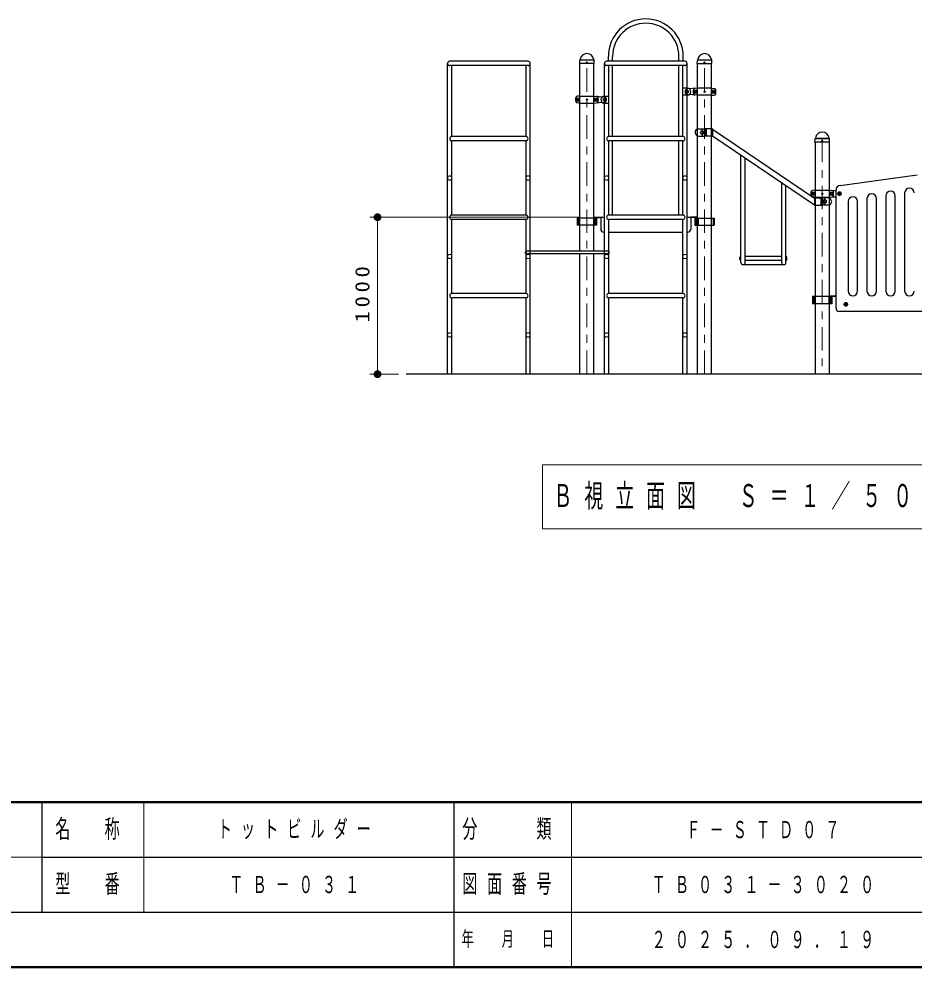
# Model space of a CAD drawing. Units: millimetres on the paper, scale 1:50. Extents: x -385 to 0, y -594 to 267.
# Drawn here: x -190.4 to -76.3, y -297 to -176.2 of the extents above; entities that cross this region are included whole.
import ezdxf

# ---------------------------------------------------------------- set-up
doc = ezdxf.new("R2010")
doc.units = ezdxf.units.MM
doc.linetypes.add('USER1', pattern=[4.5, 2.5, -2])
doc.linetypes.add('USER2', pattern=[6, 3, -1, 1, -1])
doc.layers.add('LY_1', color=7, linetype='Continuous', lineweight=25)
doc.layers.add('LY_2', color=7, linetype='Continuous', lineweight=13)
doc.styles.add('ＭＳ ゴシック', font='')
doc.styles.get('ＭＳ ゴシック').set_extended_font_data('MS Gothic')

# ---------------------------------------------------------------- blocks, each defined once
blk = doc.blocks.new('filled_dot')
at = {"color": 0, "linetype": 'Continuous', "lineweight": -2, "const_width": 1.25}
blk.add_lwpolyline([(-0.625, 0, 1), (0.625, 0, 1)], format="xyb", close=True, dxfattribs=at)

msp = doc.modelspace()

# ---------------------------------------------------------------- linework, layer by layer
at = {"layer": 'LY_1'}
for p, q in [((-115.284, -181.572), (-115.284, -180.944)), ((-114.74, -181.572), (-114.74, -180.943)), ((-106.284, -181.572), (-106.284, -180.943)), ((-105.74, -181.572), (-105.74, -180.944)), ((-135.784, -221.444), (-135.784, -181.844)), ((-125.512, -181.572), (-135.512, -181.572)), ((-125.512, -182.116), (-135.512, -182.116)), ((-135.24, -191.172), (-135.24, -182.116)), ((-125.784, -191.172), (-125.784, -182.116)), ((-125.24, -221.444), (-125.24, -181.844)), ((-118.941, -181.854), (-118.932, -181.457)), ((-118.941, -181.854), (-118.931, -181.864)), ((-117.092, -181.864), (-118.931, -181.864)), ((-118.908, -181.4), (-118.886, -181.378)), ((-118.903, -205.746), (-118.903, -181.864)), ((-117.115, -181.4), (-117.137, -181.378)), ((-117.121, -205.746), (-117.121, -181.864)), ((-117.092, -181.864), (-117.083, -181.854)), ((-117.083, -181.854), (-117.091, -181.457)), ((-115.784, -221.444), (-115.784, -181.844)), ((-105.24, -182.116), (-115.784, -182.116)), ((-105.512, -181.572), (-115.512, -181.572)), ((-115.24, -191.172), (-115.24, -182.116)), ((-114.74, -191.172), (-114.74, -182.116)), ((-106.284, -191.172), (-106.284, -182.116)), ((-105.784, -191.172), (-105.784, -182.116)), ((-105.24, -221.444), (-105.24, -181.844)), ((-103.941, -181.854), (-103.932, -181.457)), ((-103.931, -181.864), (-103.941, -181.854)), ((-103.931, -181.864), (-102.092, -181.864)), ((-103.908, -181.4), (-103.886, -181.378)), ((-103.903, -221.444), (-103.903, -181.864)), ((-102.115, -181.4), (-102.137, -181.378)), ((-102.121, -221.444), (-102.121, -181.864)), ((-102.083, -181.854), (-102.092, -181.864)), ((-102.083, -181.854), (-102.091, -181.457)), ((-118.932, -185.994), (-119.247, -186.022)), ((-118.932, -185.994), (-117.091, -185.994)), ((-117.092, -185.994), (-116.462, -186.049)), ((-116.462, -186.049), (-115.831, -186.096)), ((-115.812, -186.004), (-115.284, -186.004)), ((-105.212, -185.004), (-105.74, -185.004)), ((-105.212, -185.884), (-105.74, -185.884)), ((-104.562, -185.049), (-105.192, -185.096)), ((-104.562, -185.839), (-105.192, -185.793)), ((-103.932, -184.994), (-104.562, -185.049)), ((-103.932, -185.894), (-104.562, -185.839)), ((-102.092, -184.994), (-103.932, -184.994)), ((-102.092, -185.894), (-103.932, -185.894)), ((-102.092, -184.994), (-101.776, -185.022)), ((-102.092, -185.894), (-101.776, -185.867)), ((-118.932, -186.894), (-119.247, -186.867)), ((-118.932, -186.894), (-117.091, -186.894)), ((-117.092, -186.894), (-116.462, -186.839)), ((-116.462, -186.839), (-115.831, -186.793)), ((-115.812, -186.884), (-115.283, -186.884)), ((-104.163, -190.481), (-104.001, -190.231)), ((-104.163, -190.808), (-104.001, -191.058)), ((-103.934, -190.194), (-103.082, -190.194)), ((-103.337, -190.459), (-103.377, -190.457)), ((-103.337, -190.83), (-103.377, -190.831)), ((-103.337, -190.644), (-103.337, -190.214)), ((-103.337, -190.644), (-103.337, -191.074)), ((-103.282, -190.564), (-103.282, -190.724)), ((-103.162, -190.464), (-103.182, -190.464)), ((-103.162, -190.824), (-103.182, -190.824)), ((-103.162, -190.464), (-103.162, -190.824)), ((-103.042, -190.234), (-103.042, -191.054)), ((-102.028, -190.194), (-102.952, -190.194)), ((-102.952, -190.194), (-102.952, -191.094)), ((-102.832, -190.194), (-102.832, -191.094)), ((-102.112, -190.644), (-102.121, -190.644)), ((-102.028, -190.194), (-102.028, -191.094)), ((-102.028, -190.234), (-88.996, -199.027)), ((-125.784, -191.172), (-135.24, -191.172)), ((-135.24, -201.172), (-135.24, -191.716)), ((-125.784, -191.716), (-135.24, -191.716)), ((-125.784, -201.172), (-125.784, -191.716)), ((-105.784, -191.172), (-115.24, -191.172)), ((-105.784, -191.716), (-115.24, -191.716)), ((-115.24, -201.172), (-115.24, -191.716)), ((-114.74, -201.172), (-114.74, -191.716)), ((-106.284, -201.172), (-106.284, -191.716)), ((-105.784, -201.172), (-105.784, -191.716)), ((-103.932, -191.094), (-103.082, -191.094)), ((-102.028, -191.094), (-102.952, -191.094)), ((-102.028, -191.054), (-88.996, -199.848)), ((-88.941, -191.854), (-88.932, -191.457)), ((-88.941, -191.854), (-88.931, -191.864)), ((-87.092, -191.864), (-88.931, -191.864)), ((-88.908, -191.4), (-88.886, -191.378)), ((-88.903, -191.864), (-88.903, -221.444)), ((-87.115, -191.4), (-87.137, -191.378)), ((-87.121, -191.864), (-87.121, -221.444)), ((-87.092, -191.864), (-87.083, -191.854)), ((-87.083, -191.854), (-87.091, -191.457)), ((-98.384, -207.213), (-98.384, -193.513)), ((-97.84, -207.213), (-97.84, -193.88)), ((-85.743, -197.376), (-75.897, -196.033)), ((-93.184, -207.213), (-93.184, -197.022)), ((-92.64, -207.213), (-92.64, -197.389)), ((-88.932, -197.994), (-89.247, -198.022)), ((-88.932, -197.994), (-87.091, -197.994)), ((-87.092, -197.994), (-86.462, -198.049)), ((-86.462, -198.049), (-86.262, -198.064)), ((-86.262, -213.044), (-86.262, -197.971)), ((-88.932, -198.894), (-89.247, -198.867)), ((-88.996, -198.988), (-88.072, -198.988)), ((-88.996, -198.988), (-88.996, -199.888)), ((-88.932, -198.894), (-87.091, -198.894)), ((-88.192, -198.988), (-88.192, -199.888)), ((-88.072, -198.988), (-88.072, -199.888)), ((-87.982, -199.028), (-87.982, -199.848)), ((-87.089, -198.988), (-87.942, -198.988)), ((-87.862, -199.258), (-87.862, -199.618)), ((-87.862, -199.258), (-87.842, -199.258)), ((-87.742, -199.358), (-87.742, -199.518)), ((-87.686, -199.438), (-87.686, -199.008)), ((-87.686, -199.252), (-87.647, -199.251)), ((-87.092, -198.894), (-86.462, -198.839)), ((-86.86, -199.274), (-87.022, -199.024)), ((-86.462, -198.839), (-86.262, -198.824)), ((-85.812, -198.352), (-85.892, -198.398)), ((-85.892, -198.398), (-85.892, -198.49)), ((-85.812, -198.537), (-85.892, -198.49)), ((-85.732, -198.398), (-85.812, -198.352)), ((-85.732, -198.49), (-85.812, -198.537)), ((-85.732, -198.398), (-85.732, -198.49)), ((-82.312, -199.067), (-82.312, -210.844)), ((-81.112, -210.844), (-81.112, -199.067)), ((-79.912, -198.7), (-79.912, -210.844)), ((-78.712, -210.844), (-78.712, -198.7)), ((-77.512, -198.332), (-77.512, -210.844)), ((-88.996, -199.888), (-88.072, -199.888)), ((-87.092, -199.888), (-87.942, -199.888)), ((-87.862, -199.618), (-87.842, -199.618)), ((-87.686, -199.438), (-87.686, -199.868)), ((-87.686, -199.623), (-87.647, -199.625)), ((-86.86, -199.601), (-87.022, -199.851)), ((-84.712, -199.434), (-84.712, -210.844)), ((-83.512, -210.844), (-83.512, -199.434)), ((-125.784, -201.172), (-135.24, -201.172)), ((-135.24, -211.172), (-135.24, -201.716)), ((-125.784, -201.716), (-135.24, -201.716)), ((-125.784, -211.172), (-125.784, -201.716)), ((-116.775, -201.564), (-119.248, -201.564)), ((-119.248, -201.564), (-119.248, -202.464)), ((-119.082, -201.564), (-119.082, -202.464)), ((-117.177, -201.564), (-117.177, -202.464)), ((-117.121, -201.444), (-116.262, -201.444)), ((-117.121, -201.49), (-116.262, -201.49)), ((-116.99, -201.564), (-116.99, -202.464)), ((-116.931, -201.564), (-116.931, -202.464)), ((-116.775, -201.564), (-116.775, -202.464)), ((-116.262, -201.504), (-116.262, -202.944)), ((-116.202, -201.444), (-115.784, -201.444)), ((-105.784, -201.172), (-115.24, -201.172)), ((-105.784, -201.716), (-115.24, -201.716)), ((-115.24, -211.172), (-115.24, -201.716)), ((-105.784, -211.172), (-105.784, -201.716)), ((-105.24, -201.444), (-104.822, -201.444)), ((-103.903, -201.444), (-104.762, -201.444)), ((-103.903, -201.49), (-104.762, -201.49)), ((-104.762, -201.504), (-104.762, -202.944)), ((-104.248, -201.564), (-101.775, -201.564)), ((-104.248, -201.564), (-104.248, -202.464)), ((-104.092, -201.564), (-104.092, -202.464)), ((-104.033, -201.564), (-104.033, -202.464)), ((-103.846, -201.564), (-103.846, -202.464)), ((-101.942, -201.564), (-101.942, -202.464)), ((-101.775, -201.564), (-101.775, -202.464)), ((-116.775, -202.464), (-119.248, -202.464)), ((-104.248, -202.464), (-101.775, -202.464)), ((-115.862, -203.344), (-115.784, -203.344)), ((-115.24, -203.344), (-110.512, -203.344)), ((-110.512, -203.344), (-105.784, -203.344)), ((-105.24, -203.344), (-105.162, -203.344)), ((-125.84, -206.026), (-125.84, -205.846)), ((-115.284, -205.746), (-125.74, -205.746)), ((-115.284, -206.126), (-125.74, -206.126)), ((-118.903, -221.444), (-118.903, -206.126)), ((-117.121, -221.444), (-117.121, -206.126)), ((-115.184, -206.026), (-115.184, -205.846)), ((-98.512, -206.841), (-98.512, -206.541)), ((-98.384, -206.441), (-98.412, -206.441)), ((-93.184, -206.441), (-97.84, -206.441)), ((-92.612, -206.441), (-92.64, -206.441)), ((-92.512, -206.841), (-92.512, -206.541)), ((-98.384, -206.941), (-98.412, -206.941)), ((-98.112, -207.485), (-92.912, -207.485)), ((-93.184, -206.941), (-97.84, -206.941)), ((-92.612, -206.941), (-92.64, -206.941)), ((-125.784, -211.172), (-135.24, -211.172)), ((-105.784, -211.172), (-115.24, -211.172)), ((-87.121, -211.444), (-86.262, -211.444)), ((-135.24, -221.444), (-135.24, -211.716)), ((-125.784, -211.716), (-135.24, -211.716)), ((-125.784, -221.444), (-125.784, -211.716)), ((-105.784, -211.716), (-115.24, -211.716)), ((-115.24, -221.444), (-115.24, -211.716)), ((-105.784, -221.444), (-105.784, -211.716)), ((-89.248, -211.564), (-89.248, -212.464)), ((-86.775, -211.564), (-89.248, -211.564)), ((-86.775, -212.464), (-89.248, -212.464)), ((-89.082, -211.564), (-89.082, -212.464)), ((-87.177, -211.564), (-87.177, -212.464)), ((-87.121, -211.49), (-86.262, -211.49)), ((-86.99, -211.564), (-86.99, -212.464)), ((-86.931, -211.564), (-86.931, -212.464)), ((-86.775, -211.564), (-86.775, -212.464)), ((-85.092, -212.498), (-85.012, -212.452)), ((-85.092, -212.498), (-85.092, -212.59)), ((-85.092, -212.59), (-85.012, -212.637)), ((-85.012, -212.452), (-84.932, -212.498)), ((-85.012, -212.637), (-84.932, -212.59)), ((-84.932, -212.498), (-84.932, -212.59)), ((-75.162, -213.444), (-85.862, -213.444)), ((-52.069, -221.444), (-141.046, -221.444))]:
    msp.add_line(p, q, dxfattribs=at)
at = {"layer": 'LY_1', "lineweight": 13}
for p, q in [((-117.118, -181.434), (-118.905, -181.434)), ((-117.154, -181.364), (-118.866, -181.364)), ((-103.905, -181.434), (-102.118, -181.434)), ((-103.869, -181.364), (-102.157, -181.364)), ((-103.977, -185.259), (-104.346, -185.259)), ((-104.346, -185.629), (-104.346, -185.259)), ((-103.977, -185.629), (-104.346, -185.629)), ((-102.046, -185.259), (-101.677, -185.259)), ((-102.046, -185.629), (-101.677, -185.629)), ((-101.677, -185.629), (-101.677, -185.259)), ((-118.977, -186.259), (-119.346, -186.259)), ((-119.346, -186.629), (-119.346, -186.259)), ((-118.977, -186.629), (-119.346, -186.629)), ((-117.046, -186.259), (-116.677, -186.259)), ((-117.046, -186.629), (-116.677, -186.629)), ((-116.677, -186.629), (-116.677, -186.259)), ((-87.118, -191.434), (-88.905, -191.434)), ((-87.154, -191.364), (-88.866, -191.364)), ((-88.977, -198.259), (-89.346, -198.259)), ((-89.346, -198.629), (-89.346, -198.259)), ((-88.977, -198.629), (-89.346, -198.629)), ((-87.046, -198.259), (-86.677, -198.259)), ((-87.046, -198.629), (-86.677, -198.629)), ((-86.677, -198.629), (-86.677, -198.259)), ((-119.012, -201.444), (-145.711, -201.444)), ((-144.711, -221.444), (-144.711, -201.444)), ((-142.046, -221.444), (-145.711, -221.444)), ((-123.675, -233.016), (-123.675, -241.149)), ((-72.875, -233.016), (-123.675, -233.016)), ((-123.675, -241.149), (-72.875, -241.149))]:
    msp.add_line(p, q, dxfattribs=at)
at = {"layer": 'LY_1', "linetype": 'USER2', "lineweight": 13}
for p, q in [((-118.012, -221.444), (-118.012, -181.444)), ((-103.012, -221.444), (-103.012, -181.444)), ((-88.012, -191.434), (-88.012, -221.444))]:
    msp.add_line(p, q, dxfattribs=at)
at = {"layer": 'LY_1', "linetype": 'USER1', "lineweight": 13}
for p, q in [((-103.912, -190.214), (-103.912, -191.074)), ((-103.171, -190.464), (-103.337, -190.459)), ((-103.171, -190.824), (-103.337, -190.83)), ((-103.162, -190.474), (-103.162, -190.814)), ((-102.842, -190.544), (-103.162, -190.544)), ((-102.842, -190.744), (-103.162, -190.744)), ((-102.842, -190.744), (-102.842, -190.544)), ((-102.112, -190.194), (-102.112, -191.094)), ((-88.912, -198.988), (-88.912, -199.888)), ((-88.182, -199.538), (-88.182, -199.338)), ((-88.182, -199.338), (-87.862, -199.338)), ((-87.862, -199.268), (-87.862, -199.607)), ((-87.852, -199.258), (-87.686, -199.252)), ((-87.112, -199.008), (-87.112, -199.868)), ((-88.182, -199.538), (-87.862, -199.538)), ((-87.852, -199.617), (-87.686, -199.623))]:
    msp.add_line(p, q, dxfattribs=at)
at = {"layer": 'LY_1'}
for centre, radius in [((-118.012, -181.704), 0.06), ((-103.012, -181.704), 0.06), ((-105.212, -185.444), 0.15), ((-115.812, -186.444), 0.15), ((-88.012, -191.704), 0.06), ((-85.812, -198.444), 0.21), ((-85.012, -212.544), 0.21)]:
    msp.add_circle(centre, radius, dxfattribs=at)
at = {"layer": 'LY_1', "lineweight": 13}
for centre, radius in [((-104.162, -185.444), 0.185), ((-104.162, -185.444), 0.1), ((-103.012, -185.444), 0.1), ((-101.862, -185.444), 0.185), ((-101.862, -185.444), 0.1), ((-119.162, -186.444), 0.185), ((-119.162, -186.444), 0.1), ((-118.012, -186.444), 0.1), ((-116.862, -186.444), 0.185), ((-116.862, -186.444), 0.1), ((-89.162, -198.444), 0.185), ((-89.162, -198.444), 0.1), ((-88.012, -198.444), 0.1), ((-86.862, -198.444), 0.185), ((-86.862, -198.444), 0.1), ((-85.812, -198.444), 0.24), ((-85.812, -198.444), 0.11), ((-85.012, -212.544), 0.24), ((-85.012, -212.544), 0.11)]:
    msp.add_circle(centre, radius, dxfattribs=at)
at = {"layer": 'LY_1', "linetype": 'USER1', "lineweight": 13}
for centre, radius in [((-135.512, -196.444), 0.272), ((-125.512, -196.444), 0.272), ((-115.512, -196.444), 0.272), ((-105.512, -196.444), 0.272), ((-85.812, -198.444), 0.125), ((-135.512, -206.444), 0.272), ((-125.512, -206.444), 0.272), ((-115.512, -206.444), 0.272), ((-105.512, -206.444), 0.272), ((-85.012, -212.544), 0.125), ((-135.512, -216.444), 0.272), ((-125.512, -216.444), 0.272), ((-115.512, -216.444), 0.272), ((-105.512, -216.444), 0.272)]:
    msp.add_circle(centre, radius, dxfattribs=at)
at = {"layer": 'LY_1'}
for centre, radius, start, end in [((-110.512, -180.944), 4.772, 0, 180), ((-110.512, -180.944), 4.228, 0, 180), ((-118.012, -181.444), 0.864, 90, 173.3676), ((-118.012, -181.444), 0.864, 6.6324, 90), ((-103.012, -181.444), 0.864, 90, 173.3676), ((-103.012, -181.444), 0.864, 6.6324, 90), ((-135.512, -181.844), 0.272, 90, 270), ((-125.512, -181.844), 0.272, 270, 90), ((-118.848, -181.459), 0.084, 135, 178.99605), ((-118.925, -181.338), 0.056, 315, 353.3676), ((-117.098, -181.338), 0.056, 186.6324, 225), ((-117.175, -181.459), 0.084, 1.00395, 45), ((-115.512, -181.844), 0.272, 90, 270), ((-105.512, -181.844), 0.272, 270, 90), ((-103.848, -181.459), 0.084, 135, 178.99605), ((-103.925, -181.338), 0.056, 315, 353.3676), ((-102.098, -181.338), 0.056, 186.6324, 225), ((-102.175, -181.459), 0.084, 1.00395, 45), ((-119.23, -186.221), 0.2, 95, 163.80375), ((-116.793, -186.221), 0.2, 16.19625, 85), ((-115.812, -186.444), 0.44, 90, 270), ((-105.162, -185.444), 0.35, 95, 265), ((-105.212, -185.444), 0.44, 270, 90), ((-103.462, -185.444), 1, 163.80375, 196.19625), ((-104.23, -185.221), 0.2, 95, 163.80375), ((-104.23, -185.667), 0.2, 196.19625, 265), ((-101.793, -185.221), 0.2, 16.19625, 85), ((-101.793, -185.667), 0.2, 275, 343.80375), ((-102.562, -185.444), 1, 343.80375, 16.19625), ((-118.462, -186.444), 1, 163.80375, 196.19625), ((-119.23, -186.667), 0.2, 196.19625, 265), ((-116.793, -186.667), 0.2, 275, 343.80375), ((-117.562, -186.444), 1, 343.80375, 16.19625), ((-115.861, -186.444), 0.35, 275, 85), ((-103.912, -190.644), 0.3, 147.00699, 180), ((-103.912, -190.644), 0.3, 180, 212.99301), ((-103.934, -190.274), 0.08, 90, 159.19706), ((-103.383, -190.644), 0.187, 88, 272), ((-103.317, -190.214), 0.02, 90, 180), ((-103.182, -190.564), 0.1, 90, 180), ((-103.182, -190.724), 0.1, 180, 270), ((-103.082, -190.234), 0.04, 0, 90), ((-88.012, -191.444), 0.864, 90, 173.3676), ((-88.012, -191.444), 0.864, 6.6324, 90), ((-135.24, -191.444), 0.272, 90, 270), ((-125.784, -191.444), 0.272, 270, 90), ((-115.24, -191.444), 0.272, 90, 270), ((-105.784, -191.444), 0.272, 270, 90), ((-103.934, -191.014), 0.08, 200.80294, 270), ((-103.317, -191.074), 0.02, 180, 270), ((-103.082, -191.054), 0.04, 270, 0), ((-88.848, -191.459), 0.084, 135, 178.99605), ((-88.925, -191.338), 0.056, 315, 353.3676), ((-87.098, -191.338), 0.056, 186.6324, 225), ((-87.175, -191.459), 0.084, 1.00395, 45), ((-89.23, -198.221), 0.2, 95, 163.80375), ((-86.793, -198.221), 0.2, 16.19625, 85), ((-85.662, -197.971), 0.6, 97.46846, 180), ((-79.312, -198.7), 0.6, 0, 180), ((-76.912, -198.332), 0.6, 0, 180), ((-88.462, -198.444), 1, 163.80375, 196.19625), ((-89.23, -198.667), 0.2, 196.19625, 265), ((-87.942, -199.028), 0.04, 90, 180), ((-87.842, -199.358), 0.1, 0, 90), ((-87.706, -199.008), 0.02, 0, 90), ((-87.64, -199.438), 0.187, 268, 92), ((-87.089, -199.068), 0.08, 20.80294, 90), ((-87.112, -199.438), 0.3, 0, 32.99301), ((-86.793, -198.667), 0.2, 275, 343.80375), ((-87.562, -198.444), 1, 343.80375, 16.19625), ((-84.112, -199.434), 0.6, 0, 180), ((-81.712, -199.067), 0.6, 0, 180), ((-87.942, -199.848), 0.04, 180, 270), ((-87.842, -199.518), 0.1, 270, 0), ((-87.706, -199.868), 0.02, 270, 0), ((-87.089, -199.808), 0.08, 270, 339.19706), ((-87.112, -199.438), 0.3, 327.00699, 0), ((-135.24, -201.444), 0.272, 90, 270), ((-125.784, -201.444), 0.272, 270, 90), ((-116.202, -201.504), 0.06, 90, 180), ((-115.24, -201.444), 0.272, 90, 270), ((-105.784, -201.444), 0.272, 270, 90), ((-104.822, -201.504), 0.06, 0, 90), ((-115.862, -202.944), 0.4, 180, 270), ((-105.162, -202.944), 0.4, 270, 0), ((-125.74, -205.846), 0.1, 90, 180), ((-125.74, -206.026), 0.1, 180, 270), ((-115.284, -205.846), 0.1, 0, 90), ((-115.284, -206.026), 0.1, 270, 0), ((-98.412, -206.541), 0.1, 90, 180), ((-92.612, -206.541), 0.1, 0, 90), ((-98.412, -206.841), 0.1, 180, 270), ((-98.112, -207.213), 0.272, 180, 0), ((-92.912, -207.213), 0.272, 180, 0), ((-92.612, -206.841), 0.1, 270, 0), ((-135.24, -211.444), 0.272, 90, 270), ((-125.784, -211.444), 0.272, 270, 90), ((-115.24, -211.444), 0.272, 90, 270), ((-105.784, -211.444), 0.272, 270, 90), ((-84.112, -210.844), 0.6, 180, 0), ((-81.712, -210.844), 0.6, 180, 0), ((-79.312, -210.844), 0.6, 180, 0), ((-76.912, -210.844), 0.6, 180, 0), ((-85.862, -213.044), 0.4, 180, 270)]:
    msp.add_arc(centre, radius, start, end, dxfattribs=at)
at = {"layer": 'LY_1', "lineweight": 13}
for centre, start, end in [((-106.537, -185.444), 355.87048, 4.12952), ((-99.486, -185.444), 175.87048, 184.12952), ((-121.537, -186.444), 355.87048, 4.12952), ((-114.486, -186.444), 175.87048, 184.12952), ((-91.537, -198.444), 355.87048, 4.12952), ((-84.486, -198.444), 175.87048, 184.12952)]:
    msp.add_arc(centre, 2.567, start, end, dxfattribs=at)
at = {"layer": 'LY_1', "linetype": 'USER1', "lineweight": 13}
for centre, radius, start, end in [((-103.932, -190.214), 0.02, 0, 91.98888), ((-103.317, -190.439), 0.02, 180, 268), ((-103.317, -190.849), 0.02, 92, 180), ((-103.172, -190.474), 0.01, 0, 88), ((-103.172, -190.814), 0.01, 272, 0), ((-103.932, -191.074), 0.02, 270, 0), ((-87.852, -199.268), 0.01, 92, 180), ((-87.706, -199.233), 0.02, 272, 0), ((-87.092, -199.008), 0.02, 88.01112, 180), ((-87.852, -199.607), 0.01, 180, 268), ((-87.706, -199.642), 0.02, 0, 88), ((-87.092, -199.868), 0.02, 180, 270)]:
    msp.add_arc(centre, radius, start, end, dxfattribs=at)
at = {"layer": 'LY_2', "lineweight": 50}
for p, q in [((-385, -276), (0, -276)), ((-385, -297), (0, -297))]:
    msp.add_line(p, q, dxfattribs=at)
at = {"layer": 'LY_2', "lineweight": 25}
for p, q in [((-187.5, -276), (-187.5, -290)), ((-135, -276), (-135, -297)), ((-187.5, -283), (-70, -283)), ((-242.5, -290), (0, -290))]:
    msp.add_line(p, q, dxfattribs=at)
at = {"layer": 'LY_2'}
for p, q in [((-174.5, -276), (-174.5, -290)), ((-120, -276), (-120, -297)), ((-242.5, -283), (-187.5, -283))]:
    msp.add_line(p, q, dxfattribs=at)

# ---------------------------------------------------------------- block references
at = {"layer": 'LY_1', "lineweight": 13, "xscale": 0.4, "yscale": 0.4}
for p, rotation in [((-144.711, -201.444), 270), ((-144.711, -221.444), 90)]:
    msp.add_blockref('filled_dot', p, dxfattribs=dict(at, rotation=rotation))

# ---------------------------------------------------------------- texts
at = {"layer": 'LY_1', "insert": (-145.711, -211.023), "char_height": 1.833, "attachment_point": 8, "rotation": 90, "style": 'ＭＳ ゴシック'}
msp.add_mtext('\\T1.33;\\W1.15;1000', dxfattribs=at)
at = {"layer": 'LY_1', "style": 'ＭＳ ゴシック'}
for s, insert, char_height, attachment_point in [('\\T1.64;\\W0.6;Ｂ視立面図\u3000Ｓ＝１／５０', (-122.275, -237.082), 2.933, 4), ('\\T1.64;\\W0.6;トットビルダー', (-154.75, -279.5), 2.199, 5), ('\\T1.64;\\W0.6;Ｆ－ＳＴＤ０７', (-95, -279.5), 2.199, 5), ('\\T1.64;\\W0.6;ＴＢ－０３１', (-154.75, -286.5), 2.199, 5), ('\\T1.64;\\W0.6;ＴＢ０３１－３０２０', (-95, -286.5), 2.199, 5), ('\\T1.64;\\W0.6;２０２５．０９．１９', (-95, -293.5), 2.199, 5)]:
    msp.add_mtext(s, dxfattribs=dict(at, insert=insert, char_height=char_height, attachment_point=attachment_point))
at = {"layer": 'LY_2', "attachment_point": 4, "style": 'ＭＳ ゴシック'}
for s, insert, char_height in [('\\T1.64;\\W0.6;名\u3000称', (-185.8, -279.5), 2.346), ('\\T1.64;\\W0.6;分\u3000\u3000類', (-133.9, -279.5), 2.346), ('\\T1.64;\\W0.6;型\u3000番', (-185.8, -286.5), 2.346), ('\\T1.64;\\W0.6;図面番号', (-133.9, -286.5), 2.346), ('\\T1.64;\\W0.6;年\u3000月\u3000日', (-134, -293.5), 1.906)]:
    msp.add_mtext(s, dxfattribs=dict(at, insert=insert, char_height=char_height))

doc.saveas('drawing.dxf')
